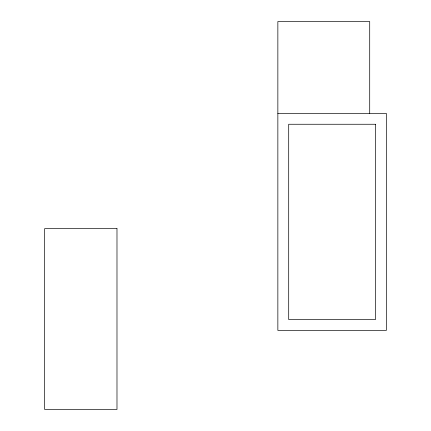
<?xml version="1.0" encoding="UTF-8"?>
<svg xmlns="http://www.w3.org/2000/svg" width="431" height="431" viewBox="0 0 431 431"><rect width="100%" height="100%" fill="white"/><g stroke="black" fill="none" stroke-linecap="round" stroke-linejoin="round"><path stroke-width="0.65" d="M277.855 113.412L386.348 113.412L386.348 330.399L277.855 330.399L277.855 21.55L369.712 21.55L369.712 113.412M375.498 124.257L288.7 124.257L288.7 319.549L375.498 319.549L375.498 124.257M116.984 228.624L44.652 228.624L44.652 409.45L116.984 409.45L116.984 228.624"/></g></svg>
